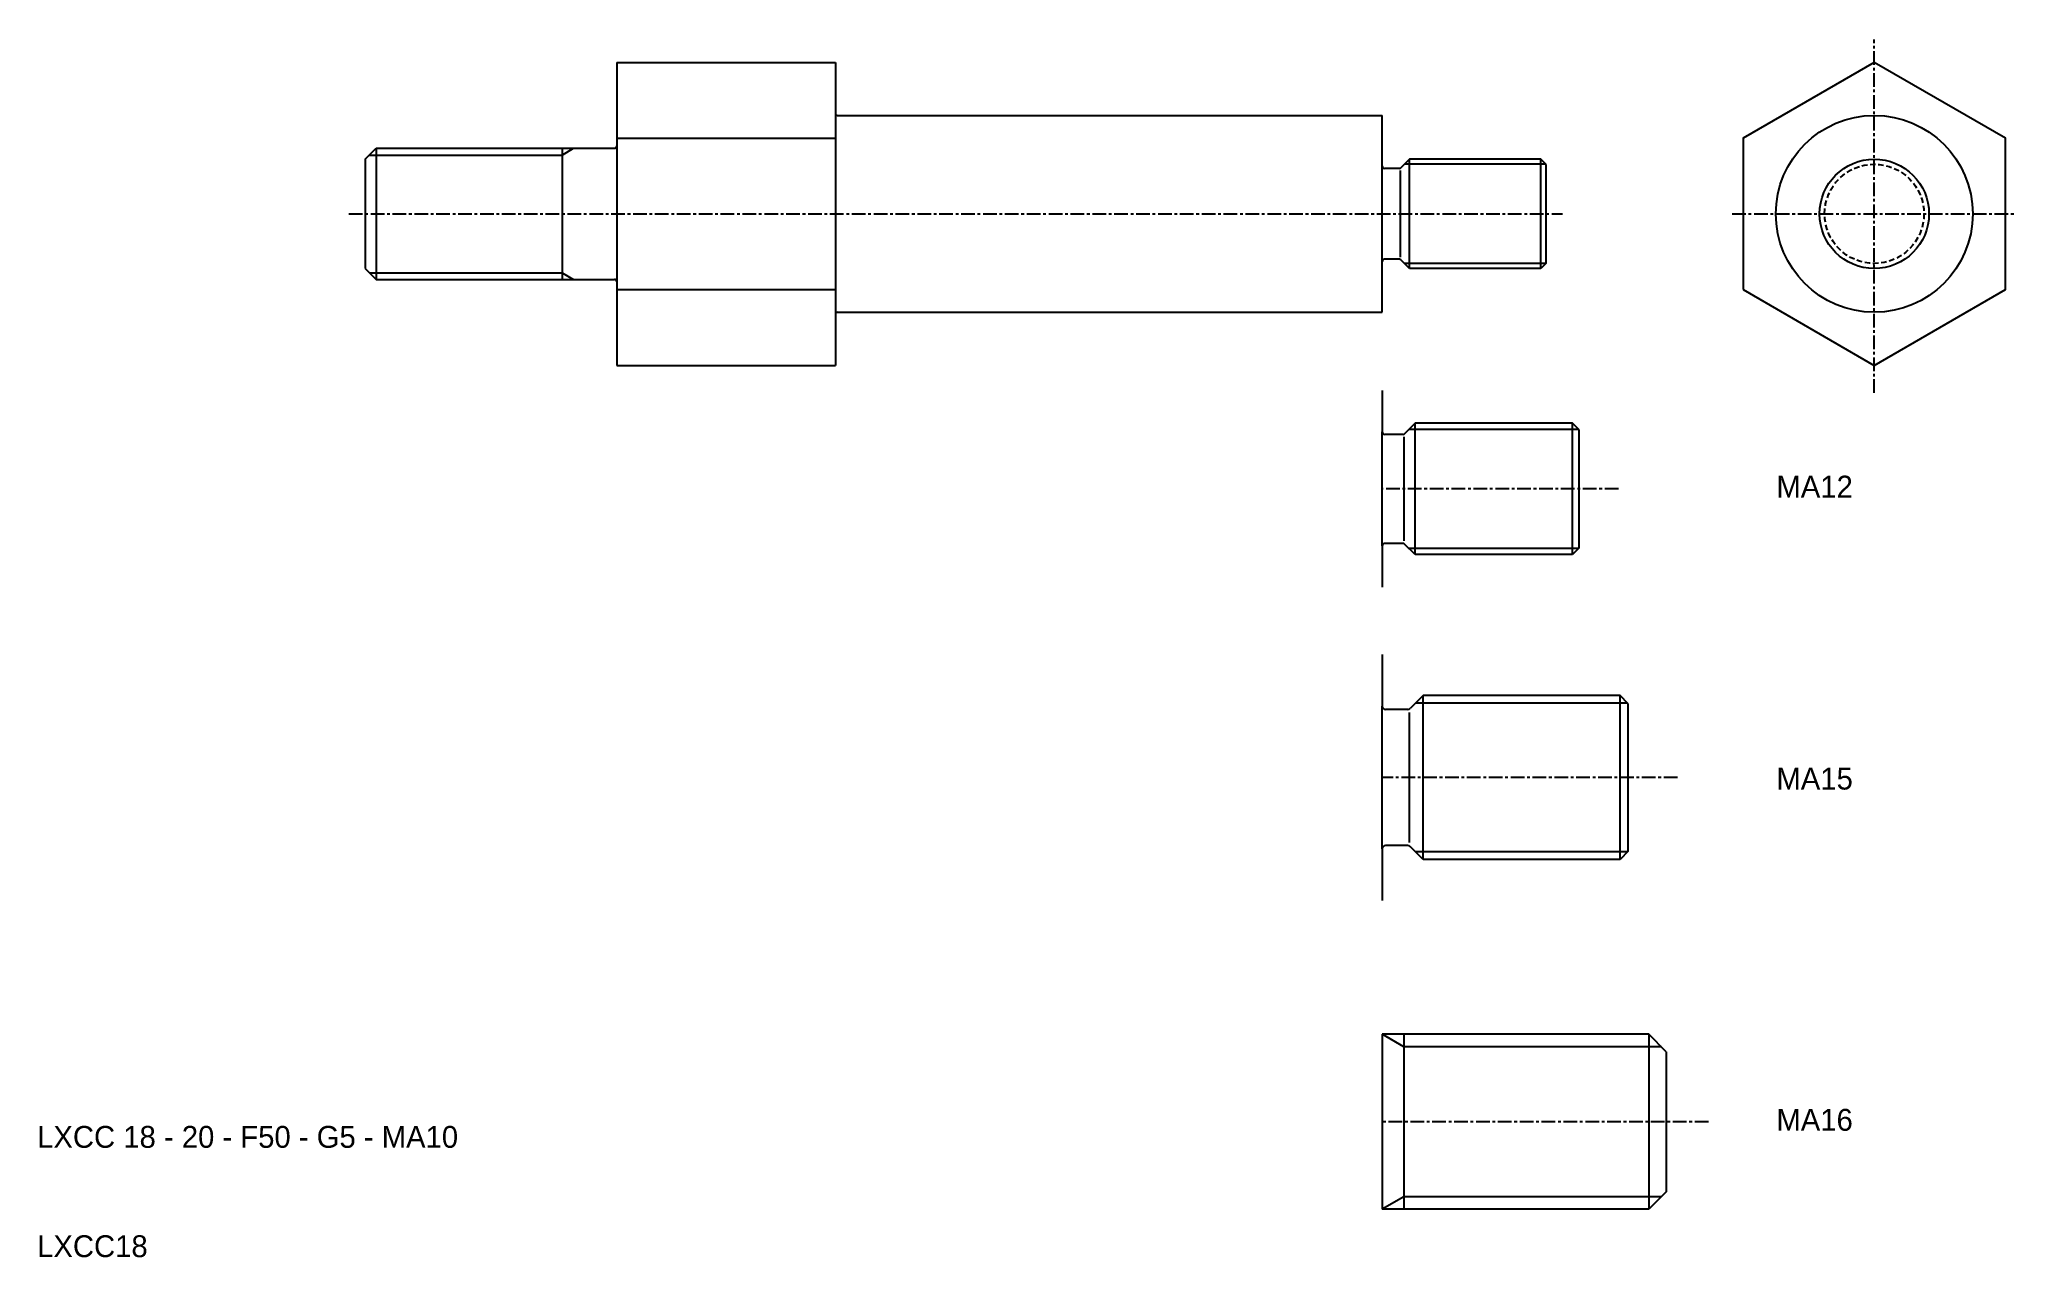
# Model space of a CAD drawing. Extents: x 62 to 242, y -56 to 55.
import ezdxf

# ---------------------------------------------------------------- set-up
doc = ezdxf.new("R2010")
doc.units = 0
doc.linetypes.add('CENTER', pattern=[2, 1.25, -0.25, 0.25, -0.25])
doc.linetypes.add('DASHED', pattern=[0.75, 0.5, -0.25])
doc.layers.get('0').update_dxf_attribs({"linetype": 'CONTINUOUS'})
doc.layers.add('CENTER', color=1, linetype='CENTER')

msp = doc.modelspace()

# ---------------------------------------------------------------- linework, layer by layer
at = {"color": 7, "linetype": 'CONTINUOUS'}
for p, q in [((114.37, 53.24), (114.37, 25.53)), ((114.37, 53.24), (134.37, 53.24)), ((134.37, 53.24), (134.37, 25.53)), ((134.57, 48.39), (184.37, 48.39)), ((184.37, 30.39), (184.37, 48.39)), ((91.37, 44.39), (92.37, 45.39)), ((92.37, 45.39), (92.37, 33.39)), ((92.37, 45.39), (114.17, 45.39)), ((109.37, 45.39), (109.37, 33.39)), ((114.37, 46.31), (134.37, 46.31)), ((91.37, 44.39), (91.37, 34.39)), ((185.94, 43.54), (184.57, 43.54)), ((186.87, 44.39), (186.08, 43.59)), ((198.87, 44.39), (186.87, 44.39)), ((186.87, 34.39), (186.87, 44.39)), ((198.87, 34.39), (198.87, 44.39)), ((199.37, 43.89), (198.87, 44.39)), ((199.37, 34.89), (199.37, 43.89)), ((186.01, 43.35), (186.01, 35.42)), ((91.37, 34.39), (92.37, 33.39)), ((185.94, 35.24), (184.57, 35.24)), ((186.87, 34.39), (186.08, 35.18)), ((198.87, 34.39), (186.87, 34.39)), ((199.37, 34.89), (198.87, 34.39)), ((92.37, 33.39), (114.17, 33.39)), ((114.37, 32.46), (134.37, 32.46)), ((134.57, 30.39), (184.37, 30.39)), ((114.37, 25.53), (134.37, 25.53)), ((184.37, 23.23), (184.37, 19.45)), ((187.37, 20.23), (186.42, 19.28)), ((187.37, 8.23), (187.37, 20.23)), ((201.77, 20.23), (187.37, 20.23)), ((202.37, 19.63), (201.77, 20.23)), ((201.77, 8.23), (201.77, 20.23)), ((184.37, 9.01), (184.37, 19.45)), ((186.25, 19.21), (184.61, 19.21)), ((186.34, 18.98), (186.34, 9.47)), ((202.37, 8.83), (202.37, 19.63)), ((186.25, 9.25), (184.61, 9.25)), ((187.37, 8.23), (186.42, 9.18)), ((184.37, 9.01), (184.37, 5.23)), ((201.77, 8.23), (187.37, 8.23)), ((202.37, 8.83), (201.77, 8.23)), ((184.37, -0.92), (184.37, -5.65)), ((188.12, -4.67), (186.93, -5.86)), ((206.12, -4.67), (188.12, -4.67)), ((188.12, -19.67), (188.12, -4.67)), ((206.12, -19.67), (206.12, -4.67)), ((206.87, -5.42), (206.12, -4.67)), ((206.87, -18.92), (206.87, -5.42)), ((184.37, -18.7), (184.37, -5.65)), ((186.72, -5.95), (184.67, -5.95)), ((186.84, -6.22), (186.84, -18.12)), ((184.37, -18.7), (184.37, -23.42)), ((186.72, -18.4), (184.67, -18.4)), ((188.12, -19.67), (186.93, -18.49)), ((206.12, -19.67), (188.12, -19.67)), ((206.87, -18.92), (206.12, -19.67)), ((208.75, -35.66), (184.37, -35.66)), ((184.37, -35.66), (184.37, -51.66)), ((186.35, -35.66), (186.35, -51.66)), ((210.35, -37.26), (208.75, -35.66)), ((208.75, -35.66), (208.75, -51.66)), ((210.35, -37.26), (210.35, -50.06)), ((210.35, -50.06), (208.75, -51.66)), ((208.75, -51.66), (184.37, -51.66))]:
    msp.add_line(p, q, dxfattribs=at)
at = {"color": 3, "linetype": 'CONTINUOUS'}
for p, q in [((109.37, 44.77), (110.43, 45.39)), ((91.76, 44.77), (109.37, 44.77)), ((199.33, 43.93), (186.41, 43.93)), ((199.33, 34.85), (186.41, 34.85)), ((91.76, 34), (109.37, 34)), ((109.37, 34), (110.43, 33.39)), ((202.32, 19.67), (186.82, 19.67)), ((202.32, 8.78), (186.82, 8.78)), ((206.81, -5.36), (187.43, -5.36)), ((206.81, -18.98), (187.43, -18.98)), ((186.35, -36.8), (184.37, -35.66)), ((209.9, -36.8), (186.35, -36.8)), ((186.35, -50.51), (184.37, -51.66)), ((209.9, -50.51), (186.35, -50.51))]:
    msp.add_line(p, q, dxfattribs=at)
at = {"color": 7, "linetype": 'CONTINUOUS'}
msp.add_lwpolyline([(217.37, 32.46), (229.37, 25.53), (241.37, 32.46), (241.37, 46.31), (229.37, 53.24), (217.37, 46.31)], close=True, dxfattribs=at)
for radius in [9, 5]:
    msp.add_circle((229.37, 39.39), radius, dxfattribs=at)
at = {"color": 3, "linetype": 'DASHED'}
msp.add_circle((229.37, 39.39), 4.54, dxfattribs=at)
at = {"color": 7, "linetype": 'CONTINUOUS'}
for centre, radius, start, end in [((134.57, 48.59), 0.2, 180, 270), ((114.17, 45.59), 0.2, 270, 0), ((184.57, 43.74), 0.2, 180, 270), ((185.94, 43.74), 0.2, 270, 315), ((184.57, 35.04), 0.2, 90, 180), ((185.94, 35.04), 0.2, 45, 90), ((114.17, 33.19), 0.2, 0, 90), ((134.57, 30.19), 0.2, 90, 180), ((184.61, 19.45), 0.24, 180, 270), ((186.25, 19.45), 0.24, 270, 315), ((184.61, 9.01), 0.24, 90, 180), ((186.25, 9.01), 0.24, 45, 90), ((184.67, -5.65), 0.3, 180, 270), ((186.72, -5.65), 0.3, 270, 315), ((184.67, -18.7), 0.3, 90, 180), ((186.72, -18.7), 0.3, 45, 90)]:
    msp.add_arc(centre, radius, start, end, dxfattribs=at)
at = {"layer": 'CENTER', "color": 1, "linetype": 'CENTER'}
for p, q in [((229.37, 23.01), (229.37, 55.34)), ((89.87, 39.39), (200.87, 39.39)), ((216.37, 39.39), (242.37, 39.39)), ((205.97, 14.23), (184.37, 14.23)), ((211.37, -12.17), (184.37, -12.17)), ((214.2, -43.66), (184.37, -43.66))]:
    msp.add_line(p, q, dxfattribs=at)

# ---------------------------------------------------------------- texts
at = {"color": 7, "linetype": 'CONTINUOUS'}
for s, p in [('MA12', (220.42, 13.44)), ('MA15', (220.42, -13.27)), ('MA16', (220.42, -44.48)), ('LXCC 18 - 20 - F50 - G5 - MA10', (61.37, -46.04)), ('LXCC18', (61.37, -56.04))]:
    msp.add_text(s, height=2, dxfattribs=at).set_placement(p)

doc.saveas('drawing.dxf')
